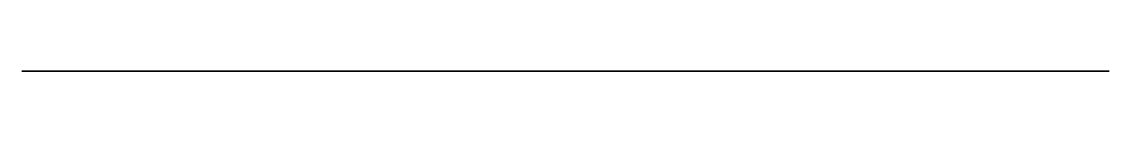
# Model space of a CAD drawing. Extents: x 65 to 195, y 191 to 191.
import ezdxf

# ---------------------------------------------------------------- set-up
doc = ezdxf.new("R2010")
doc.units = 0

# ---------------------------------------------------------------- blocks, each defined once
blk = doc.blocks.new('SKETCH010')
at = {"color": 7}
for points in [[(194.78, 191), (126, 191), (65, 191), (65, 191)], [(80, 191), (95, 191), (95, 191), (80, 191)], [(129, 191), (137.3, 191), (137.3, 191), (129, 191)]]:
    blk.add_lwpolyline(points, close=True, dxfattribs=at)

msp = doc.modelspace()

# ---------------------------------------------------------------- block references
msp.add_blockref('SKETCH010', (0, 0))

doc.saveas('drawing.dxf')
